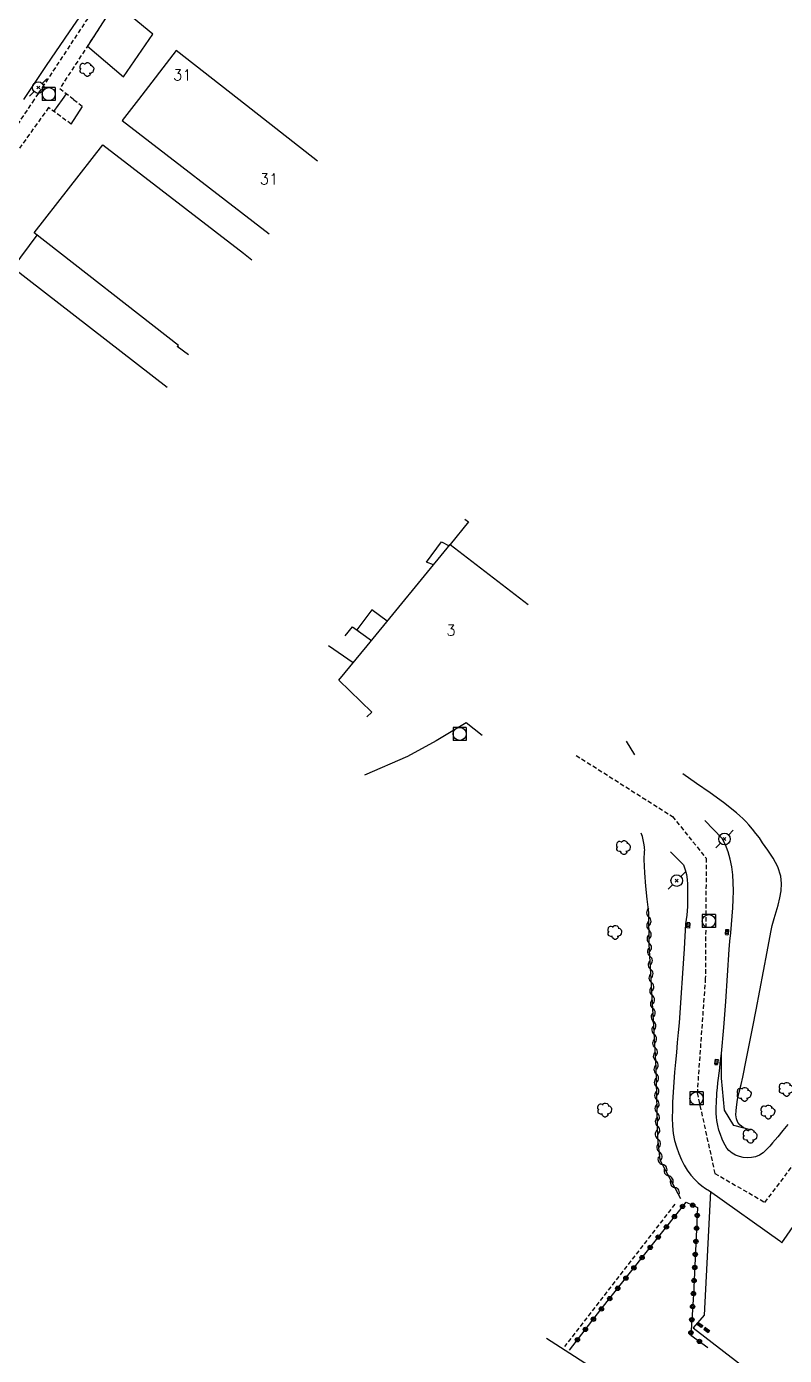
# Model space of a CAD drawing. Header units: millimetres. Extents: x 200000 to 201001, y 52999 to 54001.
# Drawn here: x 200298.8 to 200385.8, y 53526.8 to 53679.4 of the extents above; entities that cross this region are included whole.
import ezdxf
from ezdxf.enums import TextEntityAlignment as Align

# ---------------------------------------------------------------- set-up
doc = ezdxf.new("R2010")
doc.units = ezdxf.units.MM
doc.linetypes.add('DASHED', pattern=[0.75, 0.5, -0.25])
doc.layers.get('0').update_dxf_attribs({"linetype": 'CONTINUOUS'})
for name, color, linetype in [('W0001', 6, 'DASHED'), ('W0006', 2, 'CONTINUOUS'), ('W0008', 7, 'CONTINUOUS'), ('W0017', 7, 'CONTINUOUS'), ('W0101', 7, 'CONTINUOUS'), ('W0104', 1, 'CONTINUOUS'), ('W0105', 7, 'CONTINUOUS'), ('W0112', 1, 'DASHED'), ('W0211', 2, 'CONTINUOUS'), ('W0214', 2, 'CONTINUOUS'), ('W0300', 7, 'CONTINUOUS'), ('W0310', 3, 'CONTINUOUS'), ('W0323', 7, 'CONTINUOUS'), ('W0401', 7, 'CONTINUOUS'), ('W0420', 7, 'CONTINUOUS'), ('W0473', 7, 'CONTINUOUS'), ('W0510', 5, 'CONTINUOUS'), ('W0991', 7, 'CONTINUOUS'), ('W1102', 7, 'CONTINUOUS')]:
    doc.layers.add(name, color=color, linetype=linetype)
doc.styles.get("Standard").update_dxf_attribs({"font": 'romans.shx', "width": 0.85})

# ---------------------------------------------------------------- blocks, each defined once
blk = doc.blocks.new('T300')
for p, q in [((-0.8, 0.51), (-0.86, 0.34)), ((-0.86, 0.34), (-0.86, 0.17)), ((-0.86, 0.17), (-0.74, 0.06)), ((-0.69, 0.63), (-0.8, 0.51)), ((-0.8, -0.06), (-0.74, 0.06)), ((-0.74, 0.06), (-0.69, 0.11)), ((-0.57, 0.69), (-0.69, 0.63)), ((-0.46, 0.69), (-0.57, 0.69)), ((-0.29, 0.63), (-0.46, 0.69)), ((-0.29, 0.63), (-0.17, 0.74)), ((-0.23, 0.57), (-0.29, 0.63)), ((-0.17, 0.74), (-0.06, 0.8)), ((-0.06, 0.8), (0.06, 0.8)), ((0.06, 0.8), (0.23, 0.74)), ((0.23, 0.74), (0.34, 0.63)), ((0.34, 0.63), (0.4, 0.51)), ((0.46, 0.46), (0.34, 0.46)), ((0.4, 0.51), (0.4, 0.46)), ((0.57, 0.4), (0.46, 0.46)), ((0.57, 0.4), (0.69, 0.29)), ((0.69, 0.29), (0.74, 0.17)), ((0.74, 0.06), (0.69, -0.17)), ((0.74, 0.17), (0.74, 0.06)), ((-0.8, -0.17), (-0.8, -0.06)), ((-0.8, -0.23), (-0.8, -0.17)), ((-0.74, -0.34), (-0.8, -0.23)), ((-0.69, -0.4), (-0.74, -0.34)), ((-0.51, -0.46), (-0.69, -0.4)), ((-0.4, -0.46), (-0.51, -0.46)), ((-0.4, -0.46), (-0.34, -0.46)), ((-0.34, -0.46), (-0.34, -0.4)), ((-0.34, -0.51), (-0.34, -0.46)), ((-0.29, -0.63), (-0.34, -0.51)), ((-0.17, -0.74), (-0.29, -0.63)), ((-0.06, -0.8), (-0.17, -0.74)), ((0.06, -0.8), (-0.06, -0.8)), ((0.17, -0.74), (0.06, -0.8)), ((0.23, -0.69), (0.17, -0.74)), ((0.29, -0.46), (0.23, -0.46)), ((0.29, -0.63), (0.23, -0.69)), ((0.46, -0.4), (0.29, -0.46)), ((0.34, -0.51), (0.29, -0.63)), ((0.34, -0.51), (0.34, -0.46)), ((0.57, -0.34), (0.46, -0.4)), ((0.63, -0.29), (0.57, -0.34)), ((0.69, -0.17), (0.63, -0.29))]:
    blk.add_line(p, q)
blk = doc.blocks.new('T420')
for p, q in [((0.75, 0.75), (-0.75, 0.75)), ((-0.75, 0.75), (-0.75, -0.75)), ((0.75, 0.75), (0.75, -0.75)), ((0.75, -0.75), (-0.75, -0.75))]:
    blk.add_line(p, q)
blk.add_ellipse((0, 0), major_axis=(-0.53, 0.53), ratio=1, start_param=3.926991, end_param=10.210176)
blk = doc.blocks.new('T401')
for p, q in [((-0.3, 0.3), (0, 0.3)), ((-0.3, -0.25), (-0.3, 0.3)), ((-0.3, 0.15), (0, 0.15)), ((-0.3, 0), (0, 0)), ((0, 0.3), (0, -0.25)), ((-0.3, -0.15), (0, -0.15)), ((-0.3, -0.25), (-0.3, -0.3)), ((-0.3, -0.3), (0, -0.3)), ((0, -0.3), (0, -0.25))]:
    blk.add_line(p, q)
blk = doc.blocks.new('T473')
for p, q in [((-0.166667, 0.166667), (0.166667, -0.166667)), ((-0.166667, -0.166667), (0.166667, 0.166667)), ((0.500001, 0.500001), (1.000002, 1.000002)), ((-1.000002, -1.000002), (-0.500001, -0.500001))]:
    blk.add_line(p, q)
blk.add_ellipse((0, 0), major_axis=(0.471405, 0.471405), ratio=1, start_param=5.4977871438, end_param=11.780972451)
blk = doc.blocks.new('t323o')
at = {"color": 0, "linetype": 'Continuous'}
for radius in [0.25, 0.15]:
    blk.add_circle((0, 0), radius, dxfattribs=at)
blk = doc.blocks.new('t310o')
at = {"color": 0, "linetype": 'Continuous'}
for centre, start, end in [((-0.5, 0.38), 216.8699, 323.1304), ((0.5, -0.37), 36.8699, 143.1303)]:
    blk.add_arc(centre, 0.625, start, end, dxfattribs=at)

msp = doc.modelspace()

# ---------------------------------------------------------------- linework, layer by layer
at = {"layer": 'W0001'}
for points in [[(200546.79, 54000), (200543.7, 53987.27), (200537.9, 53964.87), (200532.33, 53942.67), (200520.32, 53916.93), (200509.01, 53903.85), (200492.69, 53887.68), (200475.72, 53871.57), (200464.55, 53861.37), (200449.59, 53848.63), (200437.05, 53838.16), (200421.08, 53824.31), (200405.96, 53811.41), (200397.36, 53803.14), (200381.44, 53786.99), (200367.84, 53770.48), (200357.57, 53756.6), (200344.14, 53737.78), (200331.21, 53718.02), (200316.53, 53696.6), (200300.16, 53671.7), (200299.69, 53671)], [(200299.69, 53671), (200286.69, 53651.66), (200270.17, 53627.36), (200254.99, 53604.17), (200241.65, 53584), (200238.92, 53577.67)], [(200361.89, 53595.68), (200372.95, 53588.66), (200376.82, 53583.86), (200376.72, 53570.06), (200375.78, 53556.93), (200377.81, 53547.68), (200383.57, 53544.35), (200395.75, 53560.48), (200405.18, 53574.45), (200414.98, 53587), (200426.97, 53600.23), (200438.98, 53612.77), (200453.73, 53628.8), (200465.48, 53641.54), (200479.18, 53655.68), (200493.43, 53671)]]:
    msp.add_lwpolyline(points, dxfattribs=at)
at = {"layer": 'W0006'}
for points in [[(200349.25, 53599.41), (200345.83, 53597.36), (200342.55, 53595.53), (200337.61, 53593.42)], [(200351.11, 53597.97), (200349.25, 53599.41)]]:
    msp.add_lwpolyline(points, dxfattribs=at)
at = {"layer": 'W0008'}
for points in [[(200368.63, 53595.73), (200367.69, 53597.29)], [(200386.19, 53553.31), (200385.63, 53552.59), (200385.05, 53551.88), (200384.45, 53551.19), (200384.11, 53550.81), (200383.76, 53550.41), (200383.37, 53550.05), (200382.92, 53549.76), (200382.48, 53549.59), (200382.02, 53549.5), (200381.54, 53549.47), (200381.08, 53549.51), (200380.63, 53549.61), (200380.2, 53549.78), (200379.8, 53550), (200379.43, 53550.29), (200379.18, 53550.58), (200378.98, 53550.92), (200378.82, 53551.26), (200378.67, 53551.61), (200378.46, 53552.13), (200378.28, 53552.65), (200378.14, 53553.19), (200378.04, 53553.74), (200377.99, 53554.14), (200377.97, 53554.54), (200377.96, 53554.94), (200377.97, 53555.34), (200377.99, 53555.74), (200378.01, 53556.13), (200378.03, 53556.53), (200378.06, 53556.93), (200378.1, 53557.49), (200378.15, 53558.06), (200378.22, 53558.62), (200378.29, 53559.19), (200378.37, 53559.75), (200378.44, 53560.32), (200378.51, 53560.88), (200378.57, 53561.45), (200378.83, 53564.42), (200379.06, 53567.41), (200379.27, 53570.39), (200379.47, 53573.37), (200379.54, 53574.33), (200379.63, 53575.29), (200379.72, 53576.25), (200379.81, 53577.21), (200379.88, 53578.17), (200379.93, 53579.14), (200379.95, 53580.11), (200379.92, 53581.07), (200379.86, 53581.97), (200379.76, 53582.86), (200379.59, 53583.75), (200379.34, 53584.61), (200379.03, 53585.39), (200378.65, 53586.14), (200376.65, 53588.19), (200376.65, 53588.19)], [(200372.71, 53584.61), (200374.2, 53583.1), (200374.42, 53582.53), (200374.56, 53581.98), (200374.63, 53581.43), (200374.66, 53580.87), (200374.68, 53580.31), (200374.69, 53579.31), (200374.66, 53578.31), (200374.58, 53577.31), (200374.46, 53576.32)], [(200374.46, 53576.32), (200374.28, 53573.48), (200374.09, 53570.65), (200373.9, 53567.82), (200373.7, 53564.98), (200373.61, 53563.85), (200373.5, 53562.71), (200373.4, 53561.57), (200373.29, 53560.43), (200373.18, 53559.3), (200373.09, 53558.16), (200373.02, 53557.02), (200372.97, 53555.87), (200372.94, 53554.97), (200372.92, 53554.06), (200372.94, 53553.15), (200373.04, 53552.25), (200373.19, 53551.47), (200373.4, 53550.71), (200373.66, 53549.96), (200373.98, 53549.23), (200374.29, 53548.63), (200374.65, 53548.04), (200375.05, 53547.49), (200375.5, 53546.97), (200375.88, 53546.59), (200376.3, 53546.25), (200376.74, 53545.95), (200377.2, 53545.68)], [(200385.5, 53539.7), (200392.72, 53550.11)], [(200377.2, 53545.68), (200385.28, 53539.92)], [(200385.28, 53539.92), (200385.5, 53539.7)]]:
    msp.add_lwpolyline(points, dxfattribs=at)
at = {"layer": 'W0017'}
msp.add_lwpolyline([(200377.32, 53545.6), (200376.59, 53531.39), (200375.31, 53529.95), (200391.58, 53517.38)], dxfattribs=at)
at = {"layer": 'W0101'}
for points in [[(200323.16, 53671), (200315.99, 53676.62), (200311.64, 53671)], [(200311.64, 53671), (200309.76, 53668.57), (200326.65, 53655.56)], [(200332.21, 53663.92), (200323.16, 53671)], [(200317.4, 53641.68), (200316.1, 53642.61), (200316.23, 53642.75), (200299.66, 53655.68), (200307.55, 53665.79), (200323.71, 53653.33), (200324.66, 53652.58)], [(200349.11, 53622.8), (200349.54, 53622.48), (200347.43, 53619.89)], [(200337.9, 53608.26), (200347.43, 53619.89)], [(200334.66, 53604.3), (200337.9, 53608.26)], [(200358.48, 53528.76), (200365.58, 53524.19), (200359.21, 53516.02)]]:
    msp.add_lwpolyline(points, dxfattribs=at)
at = {"layer": 'W0104'}
msp.add_lwpolyline([(200308.97, 53682.05), (200305.81, 53677.11), (200309.94, 53673.6), (200313.31, 53678.47)], close=True, dxfattribs=at)
for points in [[(200299.99, 53655.42), (200297.21, 53651.71), (200314.93, 53637.96)], [(200345.52, 53617.57), (200344.7, 53617.87), (200346.42, 53620.2), (200347.31, 53619.75)], [(200340.21, 53611.07), (200338.45, 53612.38), (200336.73, 53610.11), (200336.93, 53609.92)], [(200335.39, 53609.41), (200336.22, 53610.44), (200338.39, 53608.85)], [(200336.3, 53606.3), (200333.48, 53608.25)]]:
    msp.add_lwpolyline(points, dxfattribs=at)
at = {"layer": 'W0105'}
for points in [[(200302.92, 53671), (200303.38, 53671.65)], [(200301.94, 53669.61), (200302.92, 53671)], [(200303.93, 53668.15), (200305.22, 53670.2)]]:
    msp.add_lwpolyline(points, dxfattribs=at)
at = {"layer": 'W0112'}
for points in [[(200344.66, 53736.78), (200343.45, 53735.05), (200337.33, 53725.62), (200328.71, 53711.95), (200319.4, 53698.03), (200302.62, 53672.25)], [(200302.62, 53672.25), (200304.2, 53671)], [(200304.2, 53671), (200305.22, 53670.2)], [(200303.93, 53668.15), (200301.33, 53670.05), (200297.09, 53664.15), (200289.21, 53652.74), (200276.8, 53634.19), (200265.82, 53618.45), (200263.02, 53613.9), (200258.43, 53605.58), (200253.25, 53595.7)], [(200373.23, 53544.14), (200360.56, 53527.79)]]:
    msp.add_lwpolyline(points, dxfattribs=at)
at = {"layer": 'W0211'}
for points in [[(200381.9, 53552.67), (200381.47, 53552.75), (200381.08, 53552.93), (200380.73, 53553.2), (200380.46, 53553.54), (200380.29, 53553.96), (200380.24, 53554.41), (200380.27, 53554.85), (200380.31, 53555.27), (200380.41, 53556.15), (200380.6, 53557.02), (200380.82, 53557.88), (200381.02, 53558.74), (200381.41, 53560.66), (200381.79, 53562.59), (200382.18, 53564.52), (200382.55, 53566.45), (200382.98, 53568.68), (200383.41, 53570.9), (200383.83, 53573.13), (200384.24, 53575.36), (200384.41, 53576.15), (200384.63, 53576.94), (200384.86, 53577.71), (200385.09, 53578.49), (200385.28, 53579.31), (200385.41, 53580.13), (200385.45, 53580.98), (200385.38, 53581.82), (200385.06, 53582.89), (200384.52, 53583.87), (200383.89, 53584.78), (200383.28, 53585.65), (200382.92, 53586.19), (200382.53, 53586.71), (200382.12, 53587.22), (200381.7, 53587.71), (200381.37, 53588.07), (200381.02, 53588.41), (200380.67, 53588.74), (200380.3, 53589.06), (200378.81, 53590.25), (200377.27, 53591.37), (200375.71, 53592.46), (200374.14, 53593.54)], [(200370.23, 53577.64), (200370.04, 53579.15), (200369.89, 53580.67), (200369.78, 53582.2), (200369.71, 53583.72), (200369.71, 53583.9), (200369.71, 53584.09), (200369.73, 53584.27), (200369.74, 53584.45), (200369.75, 53584.63), (200369.76, 53584.82), (200369.75, 53585), (200369.74, 53585.18), (200369.68, 53585.59), (200369.6, 53585.98), (200369.49, 53586.38), (200369.36, 53586.76)]]:
    msp.add_lwpolyline(points, dxfattribs=at)
at = {"layer": 'W0214'}
msp.add_lwpolyline([(200381.9, 53552.67), (200379.99, 53553.17), (200378.94, 53554.94), (200378.58, 53558.63), (200378.58, 53561.6)], dxfattribs=at)
at = {"layer": 'W0310'}
msp.add_lwpolyline([(200373.92, 53544.74), (200371.55, 53549.2), (200371.27, 53551.72), (200371.07, 53559.85), (200370.29, 53574.01), (200370.23, 53577.64)], dxfattribs=at)
at = {"layer": 'W0323'}
msp.add_lwpolyline([(200361.11, 53527.39), (200364.74, 53532.04), (200374.51, 53544.39), (200375.83, 53543.76), (200375.35, 53533.76), (200375.05, 53529.12), (200376.99, 53527.68)], dxfattribs=at)
at = {"layer": 'W0510'}
msp.add_lwpolyline([(200298.47, 53671), (200301.1, 53674.88), (200303.74, 53678.76), (200306.37, 53682.64)], dxfattribs=at)
at = {"layer": 'W1102'}
for points in [[(200347.43, 53619.89), (200356.39, 53613)], [(200334.66, 53604.3), (200338.45, 53600.65), (200337.87, 53600.09), (200337.87, 53600.09)]]:
    msp.add_lwpolyline(points, dxfattribs=at)

# ---------------------------------------------------------------- block references
at = {"layer": 'W0300'}
for p in [(200305.77, 53674.43), (200367.37, 53585.09), (200366.37, 53575.35), (200381.23, 53556.75), (200386.05, 53557.32), (200365.21, 53554.95), (200383.95, 53554.72), (200381.91, 53551.94)]:
    msp.add_blockref('T300', p, dxfattribs=at)
at = {"layer": 'W0310'}
for p, rotation in [((200370.24, 53577.11), 91.02613047194964), ((200370.26, 53575.61), 91.02613047194964), ((200370.29, 53574.11), 91.02613047194964), ((200370.37, 53572.61), 93.14934684852759), ((200370.45, 53571.11), 93.14934684852759), ((200370.53, 53569.62), 93.14934684852759), ((200370.62, 53568.12), 93.14934684852759), ((200370.7, 53566.62), 93.14934684852759), ((200370.78, 53565.12), 93.14934684852759), ((200370.86, 53563.63), 93.14934684852759), ((200370.95, 53562.13), 93.14934684852759), ((200371.03, 53560.63), 93.14934684852759), ((200371.09, 53559.13), 91.4363188896378), ((200371.13, 53557.63), 91.4363188896378), ((200371.16, 53556.13), 91.4363188896378), ((200371.2, 53554.63), 91.4363188896378), ((200371.24, 53553.13), 91.4363188896378), ((200371.28, 53551.63), 96.33518687371584), ((200371.45, 53550.14), 96.33518687371584), ((200371.81, 53548.71), 117.8784093876653), ((200372.51, 53547.39), 117.8784093876653), ((200373.22, 53546.06), 117.8784093876653)]:
    msp.add_blockref('t310o', p, dxfattribs=dict(at, rotation=rotation))
at = {"layer": 'W0323'}
for p, rotation in [((200374.11, 53543.89), 51.64939792705199), ((200375.28, 53544.02), 334.4323616288917), ((200373.18, 53542.71), 51.64939792705199), ((200375.79, 53542.86), 267.2679701307175), ((200371.32, 53540.36), 51.64939792705199), ((200372.25, 53541.53), 51.64939792705199), ((200375.72, 53541.37), 267.2679701307175), ((200370.39, 53539.18), 51.64939792705199), ((200375.64, 53539.87), 267.2679701307175), ((200369.46, 53538.01), 51.64939792705199), ((200375.57, 53538.37), 267.2679701307175), ((200367.6, 53535.65), 51.64939792705199), ((200368.53, 53536.83), 51.64939792705199), ((200375.5, 53536.87), 267.2679701307175), ((200366.67, 53534.48), 51.64939792705199), ((200375.43, 53535.37), 267.2679701307175), ((200365.74, 53533.3), 51.64939792705199), ((200375.36, 53533.87), 267.2679701307175), ((200363.88, 53530.94), 52.02447362317446), ((200364.8, 53532.12), 51.64939792705199), ((200375.26, 53532.38), 266.316935380167), ((200362.96, 53529.76), 52.02447362317446), ((200375.17, 53530.88), 266.316935380167), ((200362.03, 53528.58), 52.02447362317446), ((200375.07, 53529.38), 266.316935380167), ((200376.04, 53528.38), 323.377126819163)]:
    msp.add_blockref('t323o', p, dxfattribs=dict(at, rotation=rotation))
at = {"layer": 'W0401'}
for p, rotation in [((200374.62, 53576.17), 176.5087711175483), ((200379.35, 53575.37), 354.5603387341457), ((200378.14, 53560.46), 352.9636197986624), ((200376.01, 53530.14), 234.4935391329665), ((200376.79, 53529.56), 234.4935391329665)]:
    msp.add_blockref('T401', p, dxfattribs=dict(at, rotation=rotation))
at = {"layer": 'W0420'}
for p in [(200301.35, 53671.61), (200348.52, 53598.14), (200377.12, 53576.65), (200375.71, 53556.29)]:
    msp.add_blockref('T420', p, dxfattribs=at)
at = {"layer": 'W0473'}
for p in [(200300.14, 53672.36), (200378.92, 53586.07), (200373.44, 53581.3)]:
    msp.add_blockref('T473', p, dxfattribs=at)

# ---------------------------------------------------------------- texts
at = {"layer": 'W0991'}
for s, p in [('31', (200316.69, 53673.81)), ('31', (200326.64, 53661.87)), ('3', (200347.52, 53610.05))]:
    msp.add_text(s, height=1.25, dxfattribs=at).set_placement(p, align=Align.MIDDLE_CENTER)

doc.saveas('drawing.dxf')
